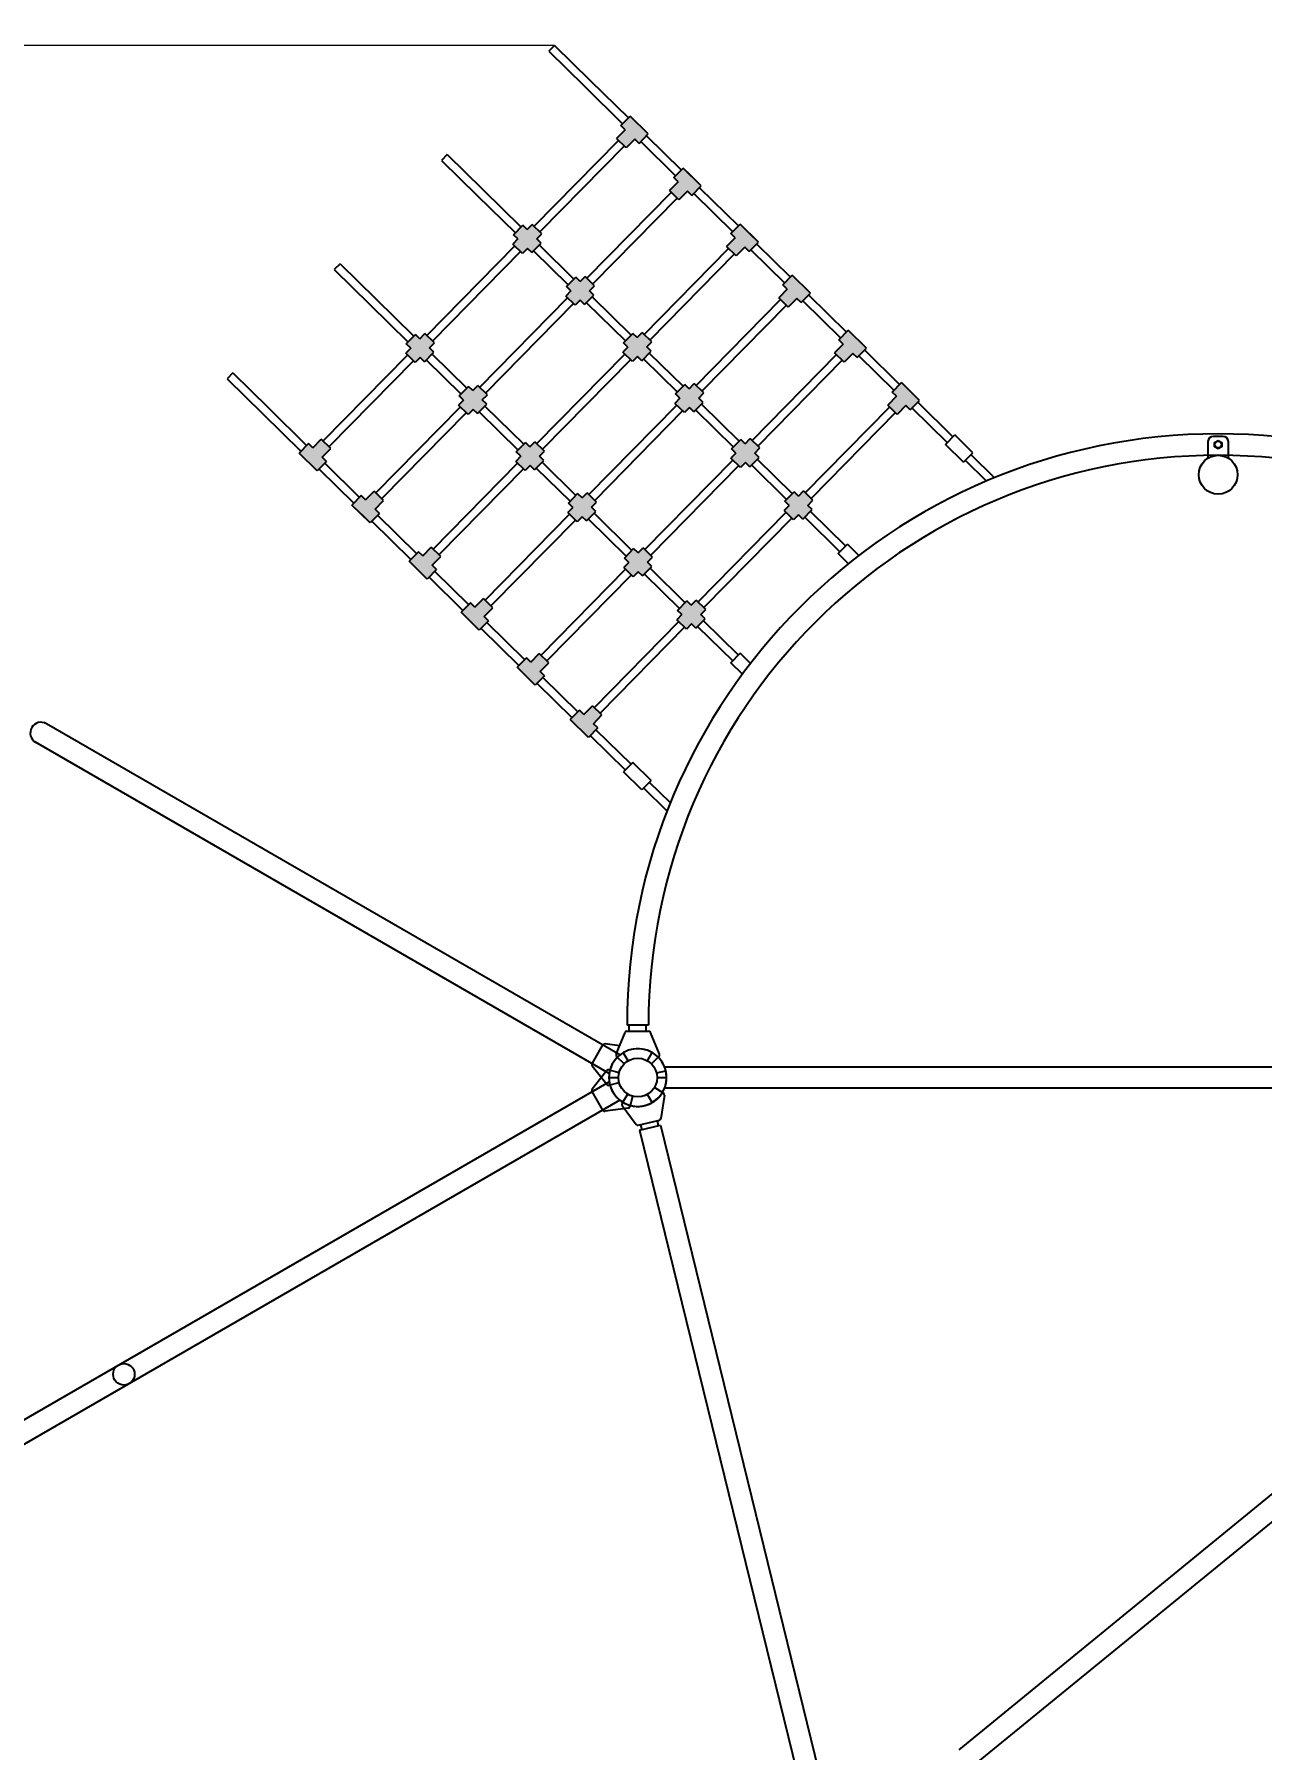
# Model space of a CAD drawing. Header units: millimetres. Extents: x -6091 to 5383, y -4358 to 4137.
# Drawn here: x -2264 to 142, y -938 to 2424 of the extents above; entities that cross this region are included whole.
import ezdxf

# ---------------------------------------------------------------- set-up
doc = ezdxf.new("R2010")
doc.units = ezdxf.units.MM
for name, color, linetype in [('DIKOM_ОБЪЕКТ', 7, 'Continuous'), ('DIKOM_РАЗМЕР_ЗОНА', 7, 'Continuous'), ('DIKOM_РАЗМЕР_ОБЪЕКТА', 7, 'Continuous')]:
    doc.layers.add(name, color=color, linetype=linetype)
doc.styles.add('style1', font='arial.ttf', dxfattribs={"width": 0.8})
doc.dimstyles.new('1-50', dxfattribs={"dimtxt": 300, "dimasz": 200, "dimexe": 100, "dimexo": 0, "dimgap": 100, "dimtad": 1, "dimdec": 0, "dimtxsty": 'style1', "dimcen": 0, "dimclrd": 7, "dimclre": 7, "dimadec": 1, "dimazin": 2, "dimtfac": 1, "dimtdec": 0, "dimtmove": 0, "dimatfit": 3, "dimfxl": 0, "dimlwd": 25, "dimlwe": 18, "dimarcsym": 0})

# ---------------------------------------------------------------- blocks, each defined once
blk = doc.blocks.new('*D0')
at = {"layer": 'Defpoints', "color": 0, "transparency": 16777216}
for p in [(5382.9, 747.4), (-4518.1, -594.4), (-4518.1, -4258.1)]:
    blk.add_point(p, dxfattribs=at)
at = {"layer": 'DIKOM_РАЗМЕР_ЗОНА', "color": 7, "lineweight": 18, "transparency": 16777216}
for p, q in [((5382.9, 747.4), (5382.9, -4358.1)), ((-4518.1, -594.4), (-4518.1, -4358.1))]:
    blk.add_line(p, q, dxfattribs=at)
at = {"layer": 'DIKOM_РАЗМЕР_ЗОНА', "color": 7, "lineweight": 25, "transparency": 16777216}
blk.add_line((5182.9, -4258.1), (-4318.1, -4258.1), dxfattribs=at)
at = {"layer": 'DIKOM_РАЗМЕР_ЗОНА', "color": 7, "transparency": 16777216}
for points in [[(-4318.1, -4224.7), (-4318.1, -4291.4), (-4518.1, -4258.1)], [(5182.9, -4224.7), (5182.9, -4291.4), (5382.9, -4258.1)]]:
    blk.add_solid(points, dxfattribs=at)
at = {"layer": 'DIKOM_РАЗМЕР_ЗОНА', "color": 0, "transparency": 16777216, "insert": (432.4, -4004.9), "char_height": 300, "attachment_point": 5, "style": 'style1'}
blk.add_mtext('9900', dxfattribs=at)
blk = doc.blocks.new('*D1')
at = {"layer": 'Defpoints', "color": 0, "transparency": 16777216}
for p in [(3633.1, 724.5), (-2770.9, -584.3), (-2770.9, -2313.1)]:
    blk.add_point(p, dxfattribs=at)
at = {"layer": 'DIKOM_РАЗМЕР_ОБЪЕКТА', "color": 7, "lineweight": 18, "transparency": 16777216}
for p, q in [((3633.1, 724.5), (3633.1, -2413.1)), ((-2770.9, -584.3), (-2770.9, -2413.1))]:
    blk.add_line(p, q, dxfattribs=at)
at = {"layer": 'DIKOM_РАЗМЕР_ОБЪЕКТА', "color": 7, "lineweight": 25, "transparency": 16777216}
blk.add_line((3433.1, -2313.1), (-2570.9, -2313.1), dxfattribs=at)
at = {"layer": 'DIKOM_РАЗМЕР_ОБЪЕКТА', "color": 7, "transparency": 16777216}
for points in [[(-2570.9, -2279.7), (-2570.9, -2346.4), (-2770.9, -2313.1)], [(3433.1, -2279.7), (3433.1, -2346.4), (3633.1, -2313.1)]]:
    blk.add_solid(points, dxfattribs=at)
at = {"layer": 'DIKOM_РАЗМЕР_ОБЪЕКТА', "color": 0, "transparency": 16777216, "insert": (-0.6, -2059.9), "char_height": 300, "attachment_point": 5, "style": 'style1'}
blk.add_mtext('6400', dxfattribs=at)
blk = doc.blocks.new('*D3')
at = {"layer": 'Defpoints', "color": 0, "transparency": 16777216}
for p in [(-4828.6, 2402), (-1244.3, 2402), (-668.3, -1864.9)]:
    blk.add_point(p, dxfattribs=at)
at = {"layer": 'DIKOM_РАЗМЕР_ОБЪЕКТА', "color": 7, "lineweight": 18, "transparency": 16777216}
for p, q in [((-1244.3, 2402), (-4928.6, 2402)), ((-668.3, -1864.9), (-4928.6, -1864.9))]:
    blk.add_line(p, q, dxfattribs=at)
at = {"layer": 'DIKOM_РАЗМЕР_ОБЪЕКТА', "color": 7, "lineweight": 25, "transparency": 16777216}
blk.add_line((-4828.6, -1664.9), (-4828.6, 2202), dxfattribs=at)
at = {"layer": 'DIKOM_РАЗМЕР_ОБЪЕКТА', "color": 7, "transparency": 16777216}
for points in [[(-4861.9, 2202), (-4795.3, 2202), (-4828.6, 2402)], [(-4861.9, -1664.9), (-4795.3, -1664.9), (-4828.6, -1864.9)]]:
    blk.add_solid(points, dxfattribs=at)
at = {"layer": 'DIKOM_РАЗМЕР_ОБЪЕКТА', "color": 0, "transparency": 16777216, "insert": (-5081.8, 268.6), "char_height": 300, "attachment_point": 5, "rotation": 90, "style": 'style1'}
blk.add_mtext('4270', dxfattribs=at)
blk = doc.blocks.new('*D2')
at = {"layer": 'Defpoints', "color": 0, "transparency": 16777216}
for p in [(-5641.3, 4134.7), (-1333.4, 4134.7), (-689.2, -3629.8)]:
    blk.add_point(p, dxfattribs=at)
at = {"layer": 'DIKOM_РАЗМЕР_ЗОНА', "color": 7, "lineweight": 18, "transparency": 16777216}
for p, q in [((-1333.4, 4134.7), (-5741.3, 4134.7)), ((-689.2, -3629.8), (-5741.3, -3629.8))]:
    blk.add_line(p, q, dxfattribs=at)
at = {"layer": 'DIKOM_РАЗМЕР_ЗОНА', "color": 7, "lineweight": 25, "transparency": 16777216}
blk.add_line((-5641.3, -3429.8), (-5641.3, 3934.7), dxfattribs=at)
at = {"layer": 'DIKOM_РАЗМЕР_ЗОНА', "color": 7, "transparency": 16777216}
for points in [[(-5674.6, 3934.7), (-5607.9, 3934.7), (-5641.3, 4134.7)], [(-5674.6, -3429.8), (-5607.9, -3429.8), (-5641.3, -3629.8)]]:
    blk.add_solid(points, dxfattribs=at)
at = {"layer": 'DIKOM_РАЗМЕР_ЗОНА', "color": 0, "transparency": 16777216, "insert": (-5894.4, 252.4), "char_height": 300, "attachment_point": 5, "rotation": 90, "style": 'style1'}
blk.add_mtext('7770', dxfattribs=at)

msp = doc.modelspace()

# ---------------------------------------------------------------- hatches: boundary and pattern name
at = {"layer": 'DIKOM_ОБЪЕКТ'}
h = msp.add_hatch(color=256, dxfattribs=at)
h.paths.add_polyline_path([(-537.4, 1714.5), (-556, 1732.7), (-564.6, 1741.1), (-582.8, 1722.6), (-574.2, 1714.2), (-591, 1697), (-572.5, 1678.8), (-555.7, 1695.9), (-547.1, 1687.5), (-528.9, 1706.1)])
h.paths.add_polyline_path([(-766.3, 1518.7), (-774.8, 1527.1), (-793, 1508.6), (-784.5, 1500.2), (-794.3, 1490.2), (-775.7, 1472), (-765.9, 1481.9), (-757.4, 1473.5), (-739.1, 1492.1), (-747.7, 1500.5), (-737.9, 1510.5), (-756.4, 1528.7)])
h.paths.add_polyline_path([(-949.3, 1278.2), (-957.9, 1286.6), (-948.1, 1296.6), (-966.6, 1314.8), (-976.4, 1304.8), (-985, 1313.2), (-1003.2, 1294.7), (-994.6, 1286.3), (-1004.5, 1276.3), (-985.9, 1258.1), (-976.1, 1268), (-967.5, 1259.6)])
h.paths.add_polyline_path([(-1168.1, 1072.6), (-1151.3, 1089.7), (-1169.9, 1107.9), (-1186.7, 1090.8), (-1195.2, 1099.2), (-1213.5, 1080.7), (-1204.9, 1072.3), (-1186.4, 1054.1), (-1177.8, 1045.6), (-1159.6, 1064.2)])
h.paths.add_polyline_path([(-1309.2, 1174.8), (-1290.7, 1156.5), (-1282.1, 1148.1), (-1263.9, 1166.7), (-1272.4, 1175.1), (-1255.6, 1192.2), (-1274.2, 1210.4), (-1291, 1193.3), (-1299.5, 1201.7), (-1317.8, 1183.2)])
h.paths.add_polyline_path([(-1090.2, 1360.5), (-1080.4, 1370.5), (-1071.8, 1362.1), (-1053.6, 1380.7), (-1062.2, 1389.1), (-1052.4, 1399.1), (-1070.9, 1417.3), (-1080.7, 1407.3), (-1089.3, 1415.7), (-1107.5, 1397.2), (-1098.9, 1388.8), (-1108.8, 1378.8)])
h.paths.add_polyline_path([(-676.8, 1781.3), (-660, 1798.4), (-651.4, 1790), (-633.2, 1808.5), (-641.7, 1817), (-660.3, 1835.2), (-668.9, 1843.6), (-687.1, 1825), (-678.5, 1816.6), (-695.3, 1799.5)])
h.paths.add_polyline_path([(-751.4, 1924.7), (-770, 1943), (-778.5, 1951.4), (-796.8, 1932.8), (-788.2, 1924.4), (-805, 1907.3), (-786.5, 1889.1), (-769.7, 1906.2), (-761.1, 1897.8), (-742.9, 1916.3)])
h.paths.add_polyline_path([(-980.2, 1729), (-988.8, 1737.4), (-1007, 1718.8), (-998.5, 1710.4), (-1008.3, 1700.4), (-989.7, 1682.2), (-979.9, 1692.2), (-971.4, 1683.8), (-953.1, 1702.3), (-961.7, 1710.7), (-951.9, 1720.7), (-970.4, 1739)])
h.paths.add_polyline_path([(-1163.3, 1488.4), (-1171.9, 1496.8), (-1162.1, 1506.8), (-1180.6, 1525.1), (-1190.4, 1515.1), (-1199, 1523.5), (-1217.2, 1504.9), (-1208.6, 1496.5), (-1218.4, 1486.5), (-1199.9, 1468.3), (-1190.1, 1478.3), (-1181.5, 1469.9)])
h.paths.add_polyline_path([(-1418.9, 1282.5), (-1400.3, 1264.3), (-1391.8, 1255.9), (-1373.6, 1274.5), (-1382.1, 1282.9), (-1365.3, 1300), (-1383.8, 1318.2), (-1400.7, 1301.1), (-1409.2, 1309.5), (-1427.4, 1290.9)])
h.paths.add_polyline_path([(-1502.6, 1401.3), (-1511.2, 1409.7), (-1529.4, 1391.1), (-1520.9, 1382.7), (-1502.3, 1364.5), (-1493.8, 1356.1), (-1475.5, 1374.6), (-1484.1, 1383.1), (-1467.3, 1400.2), (-1485.8, 1418.4)])
h.paths.add_polyline_path([(-1614.7, 1511.3), (-1623.2, 1519.8), (-1641.4, 1501.2), (-1632.9, 1492.8), (-1614.3, 1474.6), (-1605.8, 1466.2), (-1587.6, 1484.7), (-1596.1, 1493.1), (-1579.3, 1510.2), (-1597.8, 1528.5)])
h.paths.add_polyline_path([(-1718.2, 1613.1), (-1726.8, 1621.5), (-1745, 1603), (-1736.5, 1594.6), (-1717.9, 1576.4), (-1709.4, 1567.9), (-1691.1, 1586.5), (-1699.7, 1594.9), (-1682.9, 1612), (-1701.4, 1630.2)])
h.paths.add_polyline_path([(-1508, 1827.1), (-1516.5, 1835.5), (-1534.8, 1817), (-1526.2, 1808.6), (-1536, 1798.6), (-1517.5, 1780.4), (-1507.7, 1790.3), (-1499.1, 1781.9), (-1480.9, 1800.5), (-1489.4, 1808.9), (-1479.6, 1818.9), (-1498.2, 1837.1)])
h.paths.add_polyline_path([(-1413.9, 1678.6), (-1404.1, 1688.6), (-1395.5, 1680.2), (-1377.3, 1698.7), (-1385.9, 1707.1), (-1376, 1717.1), (-1394.6, 1735.3), (-1404.4, 1725.3), (-1413, 1733.7), (-1431.2, 1715.2), (-1422.6, 1706.8), (-1432.4, 1696.8)])
h.paths.add_polyline_path([(-1301.9, 1568.5), (-1292.1, 1578.5), (-1283.5, 1570.1), (-1265.3, 1588.6), (-1273.8, 1597), (-1264, 1607), (-1282.6, 1625.3), (-1292.4, 1615.3), (-1300.9, 1623.7), (-1319.2, 1605.1), (-1310.6, 1596.7), (-1320.4, 1586.7)])
h.paths.add_polyline_path([(-1082.2, 1829.2), (-1090.8, 1837.6), (-1109, 1819), (-1100.4, 1810.6), (-1110.2, 1800.6), (-1091.7, 1782.4), (-1081.9, 1792.4), (-1073.3, 1784), (-1055.1, 1802.5), (-1063.7, 1810.9), (-1053.9, 1820.9), (-1072.4, 1839.1)])
h.paths.add_polyline_path([(-1194.2, 1939.2), (-1202.8, 1947.6), (-1221, 1929.1), (-1212.5, 1920.7), (-1222.3, 1910.7), (-1203.7, 1892.5), (-1193.9, 1902.5), (-1185.3, 1894), (-1167.1, 1912.6), (-1175.7, 1921), (-1165.9, 1931), (-1184.4, 1949.2)])
h.paths.add_polyline_path([(-1279.3, 2022.8), (-1269.5, 2032.8), (-1288, 2051), (-1297.8, 2041), (-1306.4, 2049.4), (-1324.6, 2030.9), (-1316, 2022.5), (-1325.9, 2012.5), (-1307.3, 1994.3), (-1297.5, 2004.2), (-1288.9, 1995.8), (-1270.7, 2014.4)])
h.paths.add_polyline_path([(-1105.8, 2236.5), (-1122.6, 2219.3), (-1104.1, 2201.1), (-1087.2, 2218.2), (-1078.7, 2209.8), (-1060.5, 2228.4), (-1069, 2236.8), (-1087.6, 2255), (-1096.1, 2263.4), (-1114.3, 2244.9)])
h.paths.add_polyline_path([(-983.6, 2116.4), (-975.1, 2108), (-956.9, 2126.6), (-965.4, 2135), (-984, 2153.2), (-992.5, 2161.6), (-1010.8, 2143.1), (-1002.2, 2134.7), (-1019, 2117.6), (-1000.5, 2099.3)])
h.paths.add_polyline_path([(-888.4, 1989.3), (-871.6, 2006.4), (-863.1, 1998), (-844.8, 2016.5), (-853.4, 2024.9), (-872, 2043.1), (-880.5, 2051.6), (-898.7, 2033), (-890.2, 2024.6), (-907, 2007.5)])
msp.add_hatch(color=256, dxfattribs=at).paths.add_polyline_path([(-852, 1603), (-842.2, 1613), (-860.7, 1631.2), (-870.6, 1621.2), (-879.1, 1629.6), (-897.3, 1611.1), (-888.8, 1602.6), (-898.6, 1592.7), (-880, 1574.4), (-870.2, 1584.4), (-861.7, 1576), (-843.4, 1594.6)])

# ---------------------------------------------------------------- linework, layer by layer
for p, q in [((-1244.3, 2402), (-1255.5, 2390.6)), ((-1255.5, 2390.6), (-1185.6, 2321.9)), ((-1244.3, 2402), (-1174.4, 2333.3)), ((-1185.6, 2321.9), (-1110.8, 2248.4)), ((-1174.4, 2333.3), (-1099.6, 2259.8)), ((-1114.3, 2244.9), (-1096.1, 2263.4)), ((-1060.5, 2228.4), (-1096.1, 2263.4)), ((-1069, 2236.8), (-1087.6, 2255)), ((-1105.8, 2236.5), (-1122.6, 2219.3)), ((-1104.1, 2201.1), (-1122.6, 2219.3)), ((-1105.8, 2236.5), (-1114.3, 2244.9)), ((-1078.7, 2209.8), (-1060.5, 2228.4)), ((-1064, 2224.8), (-996, 2158.1)), ((-1454.6, 2188), (-1465.8, 2176.6)), ((-1454.6, 2188), (-1384.6, 2119.3)), ((-1284.4, 2047.5), (-1119, 2215.8)), ((-1107.6, 2204.6), (-1273, 2036.3)), ((-1087.2, 2218.2), (-1104.1, 2201.1)), ((-1078.7, 2209.8), (-1087.2, 2218.2)), ((-1075.2, 2213.4), (-1007.2, 2146.6)), ((-1465.8, 2176.6), (-1395.8, 2107.9)), ((-1010.8, 2143.1), (-992.5, 2161.6)), ((-956.9, 2126.6), (-992.5, 2161.6)), ((-965.4, 2135), (-984, 2153.2)), ((-1384.6, 2119.3), (-1309.9, 2045.9)), ((-1002.2, 2134.7), (-1019, 2117.6)), ((-1002.2, 2134.7), (-1010.8, 2143.1)), ((-975.1, 2108), (-956.9, 2126.6)), ((-960.4, 2123), (-884, 2048)), ((-1395.8, 2107.9), (-1321.1, 2034.4)), ((-1180.9, 1945.7), (-1015.4, 2114)), ((-1004, 2102.8), (-1169.4, 1934.5)), ((-1000.5, 2099.3), (-1019, 2117.6)), ((-983.6, 2116.4), (-1000.5, 2099.3)), ((-975.1, 2108), (-983.6, 2116.4)), ((-971.6, 2111.6), (-895.2, 2036.6)), ((-1297.8, 2041), (-1288, 2051)), ((-1269.5, 2032.8), (-1288, 2051)), ((-898.7, 2033), (-880.5, 2051.6)), ((-844.8, 2016.5), (-880.5, 2051.6)), ((-1316, 2022.5), (-1325.9, 2012.5)), ((-1324.6, 2030.9), (-1306.4, 2049.4)), ((-1316, 2022.5), (-1324.6, 2030.9)), ((-1297.8, 2041), (-1306.4, 2049.4)), ((-1279.3, 2022.8), (-1269.5, 2032.8)), ((-1270.7, 2014.4), (-1279.3, 2022.8)), ((-890.2, 2024.6), (-907, 2007.5)), ((-890.2, 2024.6), (-898.7, 2033)), ((-853.4, 2024.9), (-872, 2043.1)), ((-1494.6, 1833.6), (-1322.3, 2009)), ((-1310.9, 1997.8), (-1483.2, 1822.4)), ((-1307.3, 1994.3), (-1325.9, 2012.5)), ((-1297.5, 2004.2), (-1307.3, 1994.3)), ((-1288.9, 1995.8), (-1297.5, 2004.2)), ((-1288.9, 1995.8), (-1270.7, 2014.4)), ((-1285.4, 1999.4), (-1217.5, 1932.7)), ((-1274.2, 2010.8), (-1206.3, 1944.1)), ((-1068.8, 1835.6), (-903.4, 2004)), ((-892, 1992.8), (-1057.4, 1824.4)), ((-888.4, 1989.3), (-907, 2007.5)), ((-871.6, 2006.4), (-888.4, 1989.3)), ((-863.1, 1998), (-871.6, 2006.4)), ((-863.1, 1998), (-844.8, 2016.5)), ((-859.6, 2001.5), (-793.3, 1936.4)), ((-848.4, 2012.9), (-782, 1947.8)), ((-1664.7, 1974.1), (-1675.9, 1962.7)), ((-1675.9, 1962.7), (-1606, 1894)), ((-1664.7, 1974.1), (-1594.8, 1905.4)), ((-796.8, 1932.8), (-778.5, 1951.4)), ((-742.9, 1916.3), (-778.5, 1951.4)), ((-1212.5, 1920.7), (-1222.3, 1910.7)), ((-1221, 1929.1), (-1202.8, 1947.6)), ((-1212.5, 1920.7), (-1221, 1929.1)), ((-1194.2, 1939.2), (-1202.8, 1947.6)), ((-1194.2, 1939.2), (-1184.4, 1949.2)), ((-1165.9, 1931), (-1184.4, 1949.2)), ((-1175.7, 1921), (-1165.9, 1931)), ((-1167.1, 1912.6), (-1175.7, 1921)), ((-788.2, 1924.4), (-805, 1907.3)), ((-788.2, 1924.4), (-796.8, 1932.8)), ((-751.4, 1924.7), (-770, 1943)), ((-761.1, 1897.8), (-742.9, 1916.3)), ((-1606, 1894), (-1531.3, 1820.5)), ((-1594.8, 1905.4), (-1520.1, 1832)), ((-1391, 1731.8), (-1218.7, 1907.2)), ((-1207.3, 1896), (-1379.6, 1720.6)), ((-1203.7, 1892.5), (-1222.3, 1910.7)), ((-1193.9, 1902.5), (-1203.7, 1892.5)), ((-1185.3, 1894), (-1193.9, 1902.5)), ((-1185.3, 1894), (-1167.1, 1912.6)), ((-1181.8, 1897.6), (-1105.5, 1822.6)), ((-1170.6, 1909), (-1094.3, 1834)), ((-966.9, 1735.4), (-801.5, 1903.8)), ((-790, 1892.6), (-955.5, 1724.2)), ((-786.5, 1889.1), (-805, 1907.3)), ((-769.7, 1906.2), (-786.5, 1889.1)), ((-761.1, 1897.8), (-769.7, 1906.2)), ((-757.6, 1901.3), (-683.6, 1828.6)), ((-746.4, 1912.8), (-672.4, 1840)), ((-1534.8, 1817), (-1516.5, 1835.5)), ((-1526.2, 1808.6), (-1534.8, 1817)), ((-1508, 1827.1), (-1516.5, 1835.5)), ((-1508, 1827.1), (-1498.2, 1837.1)), ((-1479.6, 1818.9), (-1498.2, 1837.1)), ((-1489.4, 1808.9), (-1479.6, 1818.9)), ((-1109, 1819), (-1090.8, 1837.6)), ((-1100.4, 1810.6), (-1109, 1819)), ((-1082.2, 1829.2), (-1090.8, 1837.6)), ((-1082.2, 1829.2), (-1072.4, 1839.1)), ((-1053.9, 1820.9), (-1072.4, 1839.1)), ((-1063.7, 1810.9), (-1053.9, 1820.9)), ((-678.5, 1816.6), (-695.3, 1799.5)), ((-687.1, 1825), (-668.9, 1843.6)), ((-678.5, 1816.6), (-687.1, 1825)), ((-633.2, 1808.5), (-668.9, 1843.6)), ((-641.7, 1817), (-660.3, 1835.2)), ((-1697.9, 1626.7), (-1532.5, 1795.1)), ((-1521, 1783.9), (-1686.4, 1615.5)), ((-1526.2, 1808.6), (-1536, 1798.6)), ((-1517.5, 1780.4), (-1536, 1798.6)), ((-1507.7, 1790.3), (-1517.5, 1780.4)), ((-1499.1, 1781.9), (-1507.7, 1790.3)), ((-1499.1, 1781.9), (-1480.9, 1800.5)), ((-1495.6, 1785.5), (-1427.7, 1718.8)), ((-1480.9, 1800.5), (-1489.4, 1808.9)), ((-1484.4, 1796.9), (-1416.5, 1730.2)), ((-1279, 1621.7), (-1106.7, 1797.1)), ((-1095.3, 1785.9), (-1267.6, 1610.5)), ((-1100.4, 1810.6), (-1110.2, 1800.6)), ((-1091.7, 1782.4), (-1110.2, 1800.6)), ((-1081.9, 1792.4), (-1091.7, 1782.4)), ((-1073.3, 1784), (-1081.9, 1792.4)), ((-1073.3, 1784), (-1055.1, 1802.5)), ((-1069.8, 1787.5), (-1003.5, 1722.4)), ((-1055.1, 1802.5), (-1063.7, 1810.9)), ((-1058.6, 1799), (-992.3, 1733.8)), ((-857.2, 1627.7), (-691.8, 1796)), ((-680.4, 1784.8), (-845.8, 1616.5)), ((-676.8, 1781.3), (-695.3, 1799.5)), ((-660, 1798.4), (-676.8, 1781.3)), ((-651.4, 1790), (-660, 1798.4)), ((-651.4, 1790), (-633.2, 1808.5)), ((-647.9, 1793.6), (-579.3, 1726.1)), ((-636.7, 1805), (-568.1, 1737.5)), ((-1875, 1760.1), (-1886.2, 1748.7)), ((-1886.2, 1748.7), (-1816.3, 1680)), ((-1875, 1760.1), (-1805, 1691.4)), ((-1431.2, 1715.2), (-1413, 1733.7)), ((-1422.6, 1706.8), (-1431.2, 1715.2)), ((-1404.4, 1725.3), (-1413, 1733.7)), ((-1404.4, 1725.3), (-1394.6, 1735.3)), ((-1376, 1717.1), (-1394.6, 1735.3)), ((-1385.9, 1707.1), (-1376, 1717.1)), ((-1007, 1718.8), (-988.8, 1737.4)), ((-998.5, 1710.4), (-1007, 1718.8)), ((-980.2, 1729), (-988.8, 1737.4)), ((-980.2, 1729), (-970.4, 1739)), ((-951.9, 1720.7), (-970.4, 1739)), ((-961.7, 1710.7), (-951.9, 1720.7)), ((-582.8, 1722.6), (-564.6, 1741.1)), ((-574.2, 1714.2), (-582.8, 1722.6)), ((-528.9, 1706.1), (-564.6, 1741.1)), ((-537.4, 1714.5), (-556, 1732.7)), ((-1805, 1691.4), (-1730.3, 1618)), ((-1594.3, 1525), (-1428.9, 1693.3)), ((-1417.5, 1682.1), (-1582.9, 1513.7)), ((-1422.6, 1706.8), (-1432.4, 1696.8)), ((-1413.9, 1678.6), (-1432.4, 1696.8)), ((-1404.1, 1688.6), (-1413.9, 1678.6)), ((-1395.5, 1680.2), (-1404.1, 1688.6)), ((-1395.5, 1680.2), (-1377.3, 1698.7)), ((-1392, 1683.7), (-1315.7, 1608.7)), ((-1377.3, 1698.7), (-1385.9, 1707.1)), ((-1380.8, 1695.1), (-1304.4, 1620.1)), ((-1177, 1521.6), (-1004.7, 1696.9)), ((-993.3, 1685.7), (-1165.6, 1510.3)), ((-998.5, 1710.4), (-1008.3, 1700.4)), ((-989.7, 1682.2), (-1008.3, 1700.4)), ((-979.9, 1692.2), (-989.7, 1682.2)), ((-971.4, 1683.8), (-979.9, 1692.2)), ((-971.4, 1683.8), (-953.1, 1702.3)), ((-967.9, 1687.4), (-893.8, 1614.6)), ((-953.1, 1702.3), (-961.7, 1710.7)), ((-956.6, 1698.8), (-882.6, 1626)), ((-752.9, 1525.2), (-587.5, 1693.5)), ((-576.1, 1682.3), (-741.5, 1514)), ((-574.2, 1714.2), (-591, 1697)), ((-572.5, 1678.8), (-591, 1697)), ((-555.7, 1695.9), (-572.5, 1678.8)), ((-547.1, 1687.5), (-555.7, 1695.9)), ((-547.1, 1687.5), (-528.9, 1706.1)), ((-543.6, 1691.1), (-474.8, 1623.5)), ((-532.4, 1702.5), (-463.6, 1634.9)), ((-1816.3, 1680), (-1741.5, 1606.6)), ((-1726.8, 1621.5), (-1745, 1603)), ((-1718.2, 1613.1), (-1726.8, 1621.5)), ((-1718.2, 1613.1), (-1701.4, 1630.2)), ((-1682.9, 1612), (-1701.4, 1630.2)), ((-1319.2, 1605.1), (-1300.9, 1623.7)), ((-1292.4, 1615.3), (-1300.9, 1623.7)), ((-1292.4, 1615.3), (-1282.6, 1625.3)), ((-1264, 1607), (-1282.6, 1625.3)), ((-897.3, 1611.1), (-879.1, 1629.6)), ((-870.6, 1621.2), (-879.1, 1629.6)), ((-870.6, 1621.2), (-860.7, 1631.2)), ((-842.2, 1613), (-860.7, 1631.2)), ((-478.3, 1619.9), (-460.1, 1638.4)), ((-442.6, 1584.9), (-478.3, 1619.9)), ((-424.4, 1603.4), (-460.1, 1638.4)), ((36.3, 1625.6), (36.3, 1592.9)), ((66.3, 1635.6), (46.3, 1635.6)), ((49.3, 1623.6), (56.3, 1627.7)), ((49.3, 1615.5), (49.3, 1623.6)), ((56.3, 1611.5), (49.3, 1615.5)), ((56.3, 1627.7), (63.3, 1623.6)), ((63.3, 1615.5), (56.3, 1611.5)), ((63.3, 1623.6), (63.3, 1615.5)), ((76.3, 1592.9), (76.3, 1625.6)), ((-1709.4, 1567.9), (-1745, 1603)), ((-1717.9, 1576.4), (-1736.5, 1594.6)), ((-1691.1, 1586.5), (-1709.4, 1567.9)), ((-1699.7, 1594.9), (-1682.9, 1612)), ((-1691.1, 1586.5), (-1699.7, 1594.9)), ((-1694.6, 1582.9), (-1626.7, 1516.2)), ((-1482.3, 1414.9), (-1316.8, 1583.2)), ((-1310.6, 1596.7), (-1320.4, 1586.7)), ((-1301.9, 1568.5), (-1320.4, 1586.7)), ((-1310.6, 1596.7), (-1319.2, 1605.1)), ((-1283.5, 1570.1), (-1265.3, 1588.6)), ((-1273.8, 1597), (-1264, 1607)), ((-1265.3, 1588.6), (-1273.8, 1597)), ((-1268.8, 1585.1), (-1202.5, 1519.9)), ((-1067.3, 1413.8), (-895, 1589.2)), ((-888.8, 1602.6), (-898.6, 1592.7)), ((-880, 1574.4), (-898.6, 1592.7)), ((-888.8, 1602.6), (-897.3, 1611.1)), ((-870.2, 1584.4), (-880, 1574.4)), ((-861.7, 1576), (-870.2, 1584.4)), ((-861.7, 1576), (-843.4, 1594.6)), ((-852, 1603), (-842.2, 1613)), ((-843.4, 1594.6), (-852, 1603)), ((-847, 1591), (-778.3, 1523.6)), ((-442.6, 1584.9), (-424.4, 1603.4)), ((-397.8, 1547.9), (-439.1, 1588.4)), ((-381.8, 1554.6), (-427.9, 1599.8)), ((-1705.9, 1571.5), (-1637.9, 1504.8)), ((-1305.4, 1572), (-1470.8, 1403.7)), ((-1292.1, 1578.5), (-1301.9, 1568.5)), ((-1283.5, 1570.1), (-1292.1, 1578.5)), ((-1280, 1573.7), (-1213.7, 1508.5)), ((-883.6, 1577.9), (-1055.9, 1402.6)), ((-858.2, 1579.6), (-789.5, 1512.1)), ((-1623.2, 1519.8), (-1641.4, 1501.2)), ((-1614.7, 1511.3), (-1623.2, 1519.8)), ((-1614.7, 1511.3), (-1597.8, 1528.5)), ((-1579.3, 1510.2), (-1597.8, 1528.5)), ((-1217.2, 1504.9), (-1199, 1523.5)), ((-1190.4, 1515.1), (-1199, 1523.5)), ((-1190.4, 1515.1), (-1180.6, 1525.1)), ((-1162.1, 1506.8), (-1180.6, 1525.1)), ((-793, 1508.6), (-774.8, 1527.1)), ((-766.3, 1518.7), (-774.8, 1527.1)), ((-766.3, 1518.7), (-756.4, 1528.7)), ((-737.9, 1510.5), (-756.4, 1528.7)), ((-1605.8, 1466.2), (-1641.4, 1501.2)), ((-1614.3, 1474.6), (-1632.9, 1492.8)), ((-1587.6, 1484.7), (-1605.8, 1466.2)), ((-1596.1, 1493.1), (-1579.3, 1510.2)), ((-1587.6, 1484.7), (-1596.1, 1493.1)), ((-1591.1, 1481.1), (-1514.7, 1406.1)), ((-1380.3, 1314.7), (-1214.9, 1483)), ((-1208.6, 1496.5), (-1218.4, 1486.5)), ((-1199.9, 1468.3), (-1218.4, 1486.5)), ((-1208.6, 1496.5), (-1217.2, 1504.9)), ((-1181.5, 1469.9), (-1163.3, 1488.4)), ((-1171.9, 1496.8), (-1162.1, 1506.8)), ((-1163.3, 1488.4), (-1171.9, 1496.8)), ((-1166.8, 1484.9), (-1092.8, 1412.1)), ((-963, 1311.3), (-790.7, 1486.7)), ((-784.5, 1500.2), (-794.3, 1490.2)), ((-775.7, 1472), (-794.3, 1490.2)), ((-784.5, 1500.2), (-793, 1508.6)), ((-765.9, 1481.9), (-775.7, 1472)), ((-757.4, 1473.5), (-765.9, 1481.9)), ((-757.4, 1473.5), (-739.1, 1492.1)), ((-747.7, 1500.5), (-737.9, 1510.5)), ((-739.1, 1492.1), (-747.7, 1500.5)), ((-742.7, 1488.5), (-673.8, 1420.9)), ((-1602.3, 1469.7), (-1525.9, 1394.7)), ((-1203.5, 1471.8), (-1368.9, 1303.5)), ((-1190.1, 1478.3), (-1199.9, 1468.3)), ((-1181.5, 1469.9), (-1190.1, 1478.3)), ((-1178, 1473.5), (-1104, 1400.7)), ((-779.3, 1475.5), (-951.6, 1300.1)), ((-753.9, 1477.1), (-685, 1409.5)), ((-1502.6, 1401.3), (-1485.8, 1418.4)), ((-1467.3, 1400.2), (-1485.8, 1418.4)), ((-1107.5, 1397.2), (-1089.3, 1415.7)), ((-1080.7, 1407.3), (-1089.3, 1415.7)), ((-1080.7, 1407.3), (-1070.9, 1417.3)), ((-1052.4, 1399.1), (-1070.9, 1417.3)), ((-688.6, 1405.9), (-670.3, 1424.5)), ((-647.7, 1402.2), (-670.3, 1424.5)), ((-1511.2, 1409.7), (-1529.4, 1391.1)), ((-1493.8, 1356.1), (-1529.4, 1391.1)), ((-1502.3, 1364.5), (-1520.9, 1382.7)), ((-1502.6, 1401.3), (-1511.2, 1409.7)), ((-1484.1, 1383.1), (-1467.3, 1400.2)), ((-1475.5, 1374.6), (-1484.1, 1383.1)), ((-1098.9, 1388.8), (-1108.8, 1378.8)), ((-1090.2, 1360.5), (-1108.8, 1378.8)), ((-1098.9, 1388.8), (-1107.5, 1397.2)), ((-1071.8, 1362.1), (-1053.6, 1380.7)), ((-1062.2, 1389.1), (-1052.4, 1399.1)), ((-1053.6, 1380.7), (-1062.2, 1389.1)), ((-668.3, 1386), (-688.6, 1405.9)), ((-1475.5, 1374.6), (-1493.8, 1356.1)), ((-1490.3, 1359.7), (-1423.9, 1294.5)), ((-1479, 1371.1), (-1412.7, 1305.9)), ((-1270.6, 1206.9), (-1105.2, 1375.3)), ((-1093.8, 1364), (-1259.2, 1195.7)), ((-1080.4, 1370.5), (-1090.2, 1360.5)), ((-1071.8, 1362.1), (-1080.4, 1370.5)), ((-1068.3, 1365.7), (-999.7, 1298.2)), ((-1057.1, 1377.1), (-988.5, 1309.7)), ((-652.9, 1370.9), (-653.2, 1371.2)), ((-1400.7, 1301.1), (-1383.8, 1318.2)), ((-1365.3, 1300), (-1383.8, 1318.2)), ((-1003.2, 1294.7), (-985, 1313.2)), ((-976.4, 1304.8), (-985, 1313.2)), ((-976.4, 1304.8), (-966.6, 1314.8)), ((-948.1, 1296.6), (-966.6, 1314.8)), ((-1409.2, 1309.5), (-1427.4, 1290.9)), ((-1391.8, 1255.9), (-1427.4, 1290.9)), ((-1400.3, 1264.3), (-1418.9, 1282.5)), ((-1400.7, 1301.1), (-1409.2, 1309.5)), ((-1382.1, 1282.9), (-1365.3, 1300)), ((-1373.6, 1274.5), (-1382.1, 1282.9)), ((-994.6, 1286.3), (-1004.5, 1276.3)), ((-994.6, 1286.3), (-1003.2, 1294.7)), ((-967.5, 1259.6), (-949.3, 1278.2)), ((-957.9, 1286.6), (-948.1, 1296.6)), ((-949.3, 1278.2), (-957.9, 1286.6)), ((-1373.6, 1274.5), (-1391.8, 1255.9)), ((-1388.3, 1259.5), (-1314.3, 1186.7)), ((-1377.1, 1270.9), (-1303, 1198.2)), ((-1166.3, 1104.4), (-1000.9, 1272.8)), ((-989.5, 1261.6), (-1154.9, 1093.2)), ((-985.9, 1258.1), (-1004.5, 1276.3)), ((-976.1, 1268), (-985.9, 1258.1)), ((-967.5, 1259.6), (-976.1, 1268)), ((-964, 1263.2), (-895.2, 1195.6)), ((-952.8, 1274.6), (-884, 1207)), ((-1291, 1193.3), (-1274.2, 1210.4)), ((-1255.6, 1192.2), (-1274.2, 1210.4)), ((-898.7, 1192), (-880.5, 1210.6)), ((-860.2, 1190.7), (-880.5, 1210.6)), ((-1299.5, 1201.7), (-1317.8, 1183.2)), ((-1282.1, 1148.1), (-1317.8, 1183.2)), ((-1291, 1193.3), (-1299.5, 1201.7)), ((-1272.4, 1175.1), (-1255.6, 1192.2)), ((-876.1, 1169.7), (-898.7, 1192)), ((-1290.7, 1156.5), (-1309.2, 1174.8)), ((-1263.9, 1166.7), (-1282.1, 1148.1)), ((-1278.6, 1151.7), (-1210, 1084.3)), ((-1263.9, 1166.7), (-1272.4, 1175.1)), ((-1267.4, 1163.1), (-1198.7, 1095.7)), ((-1195.2, 1099.2), (-1213.5, 1080.7)), ((-1177.8, 1045.6), (-1213.5, 1080.7)), ((-1186.7, 1090.8), (-1195.2, 1099.2)), ((-1186.7, 1090.8), (-1169.9, 1107.9)), ((-1151.3, 1089.7), (-1169.9, 1107.9)), ((-1168.1, 1072.6), (-1151.3, 1089.7)), ((-1116.1, 423.5), (-2240.3, 1072.6)), ((-1186.4, 1054.1), (-1204.9, 1072.3)), ((-1159.6, 1064.2), (-1177.8, 1045.6)), ((-1174.3, 1049.2), (-1105.5, 981.6)), ((-1159.6, 1064.2), (-1168.1, 1072.6)), ((-1163.1, 1060.6), (-1094.3, 993)), ((-1137.1, 387.1), (-2261.3, 1036.2)), ((-1090.8, 996.6), (-1109, 978)), ((-1073.3, 943), (-1109, 978)), ((-1055.1, 961.5), (-1090.8, 996.6)), ((-1055.1, 961.5), (-1073.3, 943)), ((-1023.7, 901.3), (-1069.8, 946.6)), ((-1017.3, 917.4), (-1058.6, 958)), ((-1060.2, 482.1), (-1102.2, 482.1)), ((-1098, 470.1), (-1098, 482.1)), ((-1064.5, 470.1), (-1064.5, 482.1)), ((-1170.7, 406.1), (-1149.4, 443)), ((-1117, 441.1), (-1145.4, 445)), ((-1123.6, 425), (-1106.2, 467.6)), ((-1102.5, 470.1), (-1059.9, 470.1)), ((-1038.8, 425), (-1056.2, 467.6)), ((-1122.7, 420.6), (-1108.1, 406)), ((-1100.2, 412), (-1109.5, 428)), ((-1062.2, 412), (-1053, 428)), ((-1039.7, 420.6), (-1054.3, 406)), ((-2760.4, -566.1), (-1137.1, 371)), ((-1142.1, 365.3), (-1170.4, 401.7)), ((-1142.1, 392.9), (-1170.4, 356.5)), ((-1137.9, 394.3), (-1117.9, 388.9)), ((-1137.7, 379.1), (-1119.2, 379.1)), ((-1044.3, 388.1), (-1026.3, 392.5)), ((-1043.2, 379.1), (-1024.7, 379.1)), ((-1028.8, 400.1), (1141.3, 400.1)), ((-1149.4, 315.1), (-1170.7, 352.1)), ((-1138, 363.9), (-1117.9, 369.2)), ((-1111.7, 328.9), (-1100.9, 346.6)), ((-1096.4, 322.4), (-1091.1, 342.4)), ((-1053, 330.1), (-1062.2, 346.2)), ((-1031, 348.6), (-1048.7, 359.4)), ((-1029.1, 344.6), (-1035.8, 299.1)), ((1141.3, 358.1), (-1028.8, 358.1)), ((-1116.1, 334.7), (-2739.4, -602.5)), ((-1099.8, 319.4), (-1145.4, 313.2)), ((-1111.5, 324.4), (-1084.4, 287.2)), ((1102.3, 331.5), (-452, -938.1)), ((-1080.2, 285.6), (-1038.8, 295.8)), ((-1077.6, 276), (-1036.8, 286)), ((-1077.6, 276), (-752.1, -1051.3)), ((-1075.8, 286.7), (-1073.4, 277)), ((-1043.3, 294.7), (-1040.9, 285)), ((-1036.8, 286), (-711.2, -1041.8)), ((1128.8, 298.9), (-425, -970.3))]:
    msp.add_line(p, q, dxfattribs=at)
for centre, radius in [((56.3, 1619.6), 6.65), ((56.3, 1560.6), 38), ((-1081.2, 379.1), 38), ((-1081.2, 379.1), 38), ((-1081.2, 379.1), 38), ((-1081.2, 379.1), 38), ((-2088.4, -202.4), 21)]:
    msp.add_circle(centre, radius, dxfattribs=at)
for centre, radius, start, end in [((56.3, 482.1), 1158.5, 0, 180), ((46.3, 1625.6), 10, 90, 180), ((66.3, 1625.6), 10, 0, 90), ((56.3, 482.1), 1116.5, 0, 180), ((-2250.8, 1054.4), 21, 60, 240), ((-1145.9, 441), 4, 82.1896, 150), ((-1102.5, 466.1), 4, 90, 157.8104), ((-1059.9, 466.1), 4, 22.1896, 90), ((-1167.2, 404.1), 4, 150, 217.8104), ((-1081.2, 379.1), 56.5, 135, 45), ((-1081.2, 379.1), 56.5, 254.9836, 164.9836), ((-1081.2, 379.1), 56.5, 195, 105), ((-1119.9, 423.4), 4, 157.8104, 225), ((-1042.5, 423.4), 4, 315, 22.1896), ((-1139, 390.4), 4, 74.9836, 142.1732), ((-1167.2, 354.1), 4, 142.1732, 209.9836), ((-1139, 367.7), 4, 217.8104, 285), ((-1033.1, 345.2), 4, 351.5866, 58.7762), ((-1145.9, 317.1), 4, 209.9836, 277.794), ((-1108.2, 326.8), 4, 148.7762, 215.9658), ((-1100.3, 323.4), 4, 277.794, 344.9836), ((-1081.2, 289.5), 4, 215.9658, 283.7762), ((-1039.8, 299.7), 4, 283.7762, 351.5866)]:
    msp.add_arc(centre, radius, start, end, dxfattribs=at)

# ---------------------------------------------------------------- dimensions: what is measured, and where the dimension line sits
at = {"layer": 'DIKOM_РАЗМЕР_ЗОНА'}
for base, p1, p2, angle, text, picture, middle in [((-5641.3, 4134.7), (-689.2, -3629.8), (-1333.4, 4134.7), 270, '7770', '*D2', (-5641.3, 252.4)), ((-4518.1, -4258.1), (5382.9, 747.4), (-4518.1, -594.4), 180, '9900', '*D0', (432.4, -4258.1))]:
    dim = msp.add_linear_dim(base=base, p1=p1, p2=p2, angle=angle, text=text, dimstyle='1-50', dxfattribs=at)
    dim.commit()
    dim.dimension.update_dxf_attribs({"geometry": picture, "text_midpoint": middle, "dimtype": 160})
at = {"layer": 'DIKOM_РАЗМЕР_ОБЪЕКТА'}
for base, p1, p2, angle, text, picture, middle in [((-4828.6, 2402), (-668.3, -1864.9), (-1244.3, 2402), 270, '4270', '*D3', (-4828.6, 268.6)), ((-2770.9, -2313.1), (3633.1, 724.5), (-2770.9, -584.3), 180, '6400', '*D1', (-0.6, -2313.1))]:
    dim = msp.add_linear_dim(base=base, p1=p1, p2=p2, angle=angle, text=text, dimstyle='1-50', dxfattribs=at)
    dim.commit()
    dim.dimension.update_dxf_attribs({"geometry": picture, "text_midpoint": middle, "dimtype": 160})

doc.saveas('drawing.dxf')
